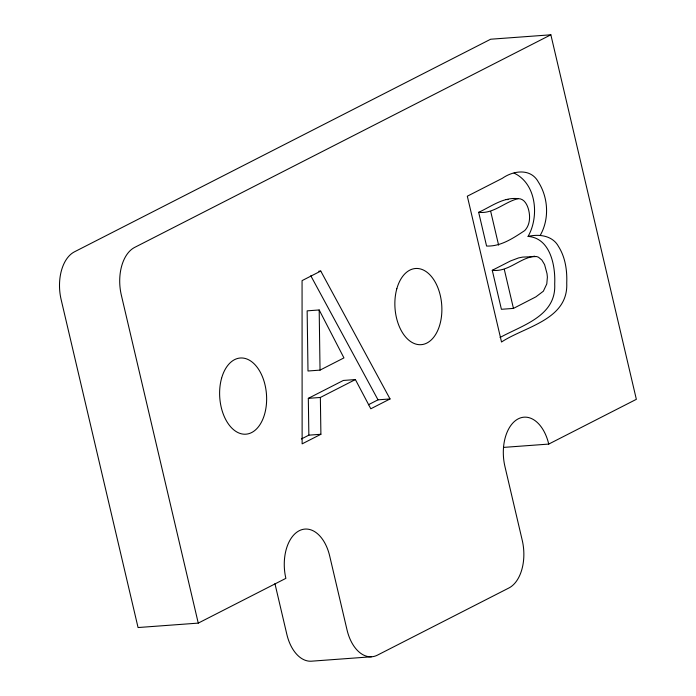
<?xml version="1.0" encoding="UTF-8"?>
<svg xmlns="http://www.w3.org/2000/svg" width="696" height="696" viewBox="0 0 696 696"><rect width="100%" height="100%" fill="white"/><g stroke="black" fill="none" stroke-linecap="round" stroke-linejoin="round"><path stroke-width="1.04" d="M500.059 337.49C522.4 325.154 556.495 316.045 554.695 283.959C555.582 265.75 550.327 238.049 528.081 236.414C539.4 216.639 536.555 183.614 514.039 173.095M540.122 235.526C549.544 219.301 548.378 197.647 538.339 181.978C530.752 168.049 513.483 170.468 502.347 178.306L467.32 196.202L501.52 342.014C524.941 326.52 568.441 319.812 566.735 283.081C567.223 270.535 565.361 257.372 558.575 246.593C552.694 235.561 539.2 233.812 528.081 236.414M550.858 34.8L134.667 247.402A38.193 23.412 85.8 0 0 121.313 295.043L198.256 623.111L138.06 627.54L61.109 299.463A38.193 23.412 85.8 0 1 74.463 251.821L490.663 39.22L550.858 34.8L636.353 399.321L548.735 444.083L503.591 447.397M320.769 271.066L302.064 280.618L302.134 443.865L320.9 434.278L320.36 397.459L355.386 379.572L370.803 408.778L390.047 398.947L320.769 271.066L318.759 271.214M478.665 212.315C491.324 206.538 503.286 196.968 518.102 198.656C524.436 198.395 527.612 205.311 528.786 210.575C530.387 217.352 529.778 225.313 524.758 230.55C513.309 238.093 500.807 246.662 486.574 246.036L478.665 212.315C493.595 214.107 504.417 201.971 518.102 198.656M492.263 270.3L510.49 260.965L518.546 257.929L522.696 257.094L536.616 256.546L538.452 257.207L541.853 260.034L544.585 264.593L547.021 273.659L547.387 277.104L546.786 283.916L543.358 291.206L535.885 296.861L513.448 308.406L501.407 309.294L492.263 270.3C508.28 272.275 519.477 258.059 534.737 256.206M320.038 370.115L343.946 357.901L319.186 309.964L307.145 310.851L307.997 371.003L320.038 370.115L319.186 309.964M301.351 438.993L308.859 435.157L308.319 398.347L343.345 380.451L355.386 379.572M368.393 404.75L378.015 399.835L390.047 398.947M198.256 623.111L285.873 578.359A38.193 23.412 85.8 0 1 299.236 530.717A38.193 23.412 85.8 0 1 329.686 555.982L347.017 629.863A38.193 23.412 85.8 0 0 377.467 655.127L508.898 587.99A38.193 23.412 85.8 0 0 522.252 540.348L504.922 466.459A38.193 23.412 85.8 0 1 518.285 418.818A38.193 23.412 85.8 0 1 548.735 444.083M308.319 398.347L320.36 397.459M308.859 435.157L320.9 434.278M371.507 656.78L311.312 661.2A38.193 23.412 85.8 0 1 286.822 634.282L274.937 583.622M506.062 199.534L508.045 199.595M310.799 275.764L378.015 399.835M490.706 211.436L498.614 245.149M504.304 269.422L513.448 308.406M221.589 378.233A38.193 23.412 85.8 0 0 245.714 434.2A38.193 23.412 85.8 0 0 262.07 375.849A38.193 23.412 85.8 0 0 221.589 378.233M396.833 288.718A38.193 23.412 85.8 0 0 420.958 344.685A38.193 23.412 85.8 0 0 437.314 286.334A38.193 23.412 85.8 0 0 396.833 288.718"/></g></svg>
